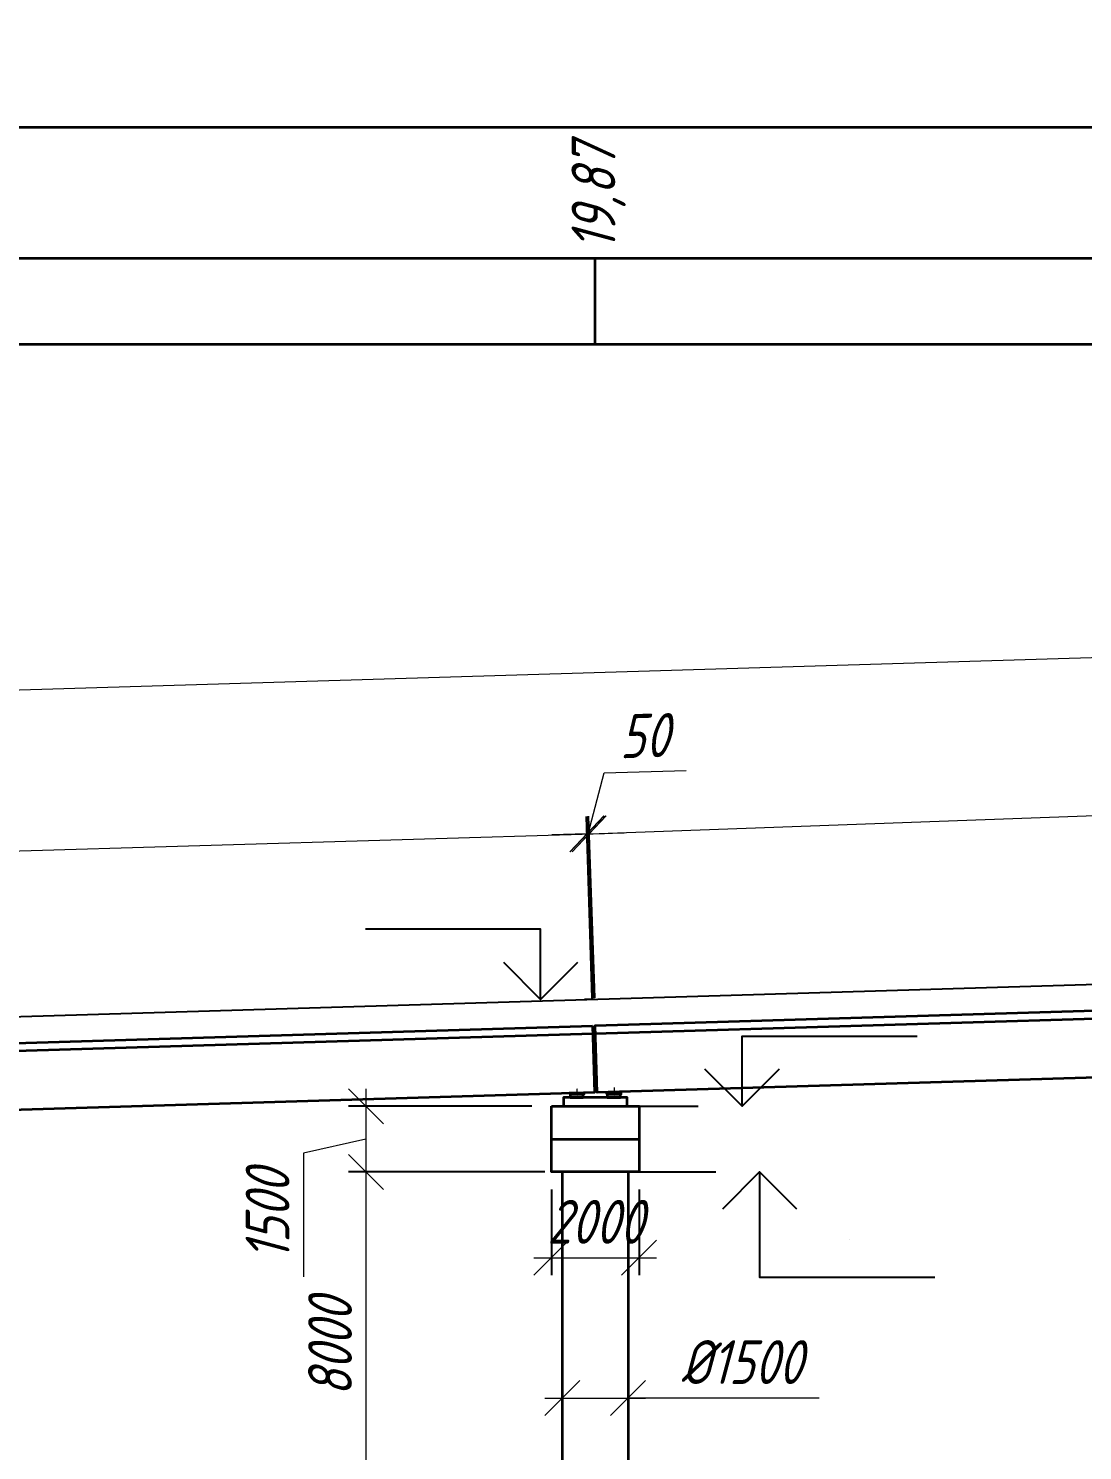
# Model space of a CAD drawing. Header units: millimetres. Extents: x 265754 to 14267433, y -6145605 to 2433772.
# Drawn here: x 6823598 to 6847664, y 9567 to 42037 of the extents above; entities that cross this region are included whole.
import ezdxf
from ezdxf import colors
from ezdxf.entities.mleader import LeaderData, LeaderLine
from ezdxf.enums import TextEntityAlignment as Align
from ezdxf.math import Vec2, Vec3

# ---------------------------------------------------------------- set-up
doc = ezdxf.new("R2018")
doc.units = ezdxf.units.MM
doc.linetypes.add('осевая', pattern=[2, 1.25, -0.25, 0.25, -0.25])
for name, color, linetype, lineweight in [('1-Бетон', 106, 'Continuous', 35), ('1-Примечания', 4, 'Continuous', 25), ('1-Размеры', 1, 'Continuous', 25), ('1-Текст_3', 250, 'Continuous', 25), ('ИС_TXT', 4, 'Continuous', 18), ('ИС_Выноски', 3, 'Continuous', 18), ('ИС_Ось', 3, 'осевая', 18), ('ИС_Размер', 3, 'Continuous', 18), ('ИС_ТаБл', 5, 'Continuous', 35)]:
    doc.layers.add(name, color=color, linetype=linetype, lineweight=lineweight)
doc.layers.add('Красный профиль', color=1, linetype='Continuous')
doc.styles.add('0', font='isocpeur.ttf', dxfattribs={"width": 0.8, "oblique": 15})
doc.styles.add('ISOCPEUR', font='isocpeur.ttf', dxfattribs={"width": 0.8, "oblique": 15, "height": 2.5})
doc.styles.get("Standard").update_dxf_attribs({"font": 'arial.ttf'})
doc.dimstyles.new('М400нов', dxfattribs={"dimscale": 400, "dimtxt": 2.5, "dimasz": 2, "dimexe": 1, "dimexo": 1, "dimgap": 0.8, "dimtad": 1, "dimdec": 0, "dimzin": 0, "dimdsep": 46, "dimtxsty": '0', "dimblk": 'OBLIQUE', "dimcen": 0.09, "dimdle": 1, "dimclrd": 256, "dimclre": 256, "dimclrt": 256, "dimadec": 4, "dimazin": 0, "dimtfac": 1, "dimtdec": 0, "dimtmove": 1, "dimatfit": 2, "dimfxl": 1, "dimtolj": 1, "dimtzin": 0, "dimlwd": -1, "dimarcsym": 0})

# ---------------------------------------------------------------- blocks, each defined once
blk = doc.blocks.new('_None')
blk = doc.blocks.new('33')
at = {"layer": '1-Бетон'}
for points in [[(33000, 1530), (33000, 0), (0, 0), (0, 1530), (33000, 1530)], [(0, 1350), (33000, 1350)]]:
    blk.add_lwpolyline(points, dxfattribs=at)
at = {"layer": 'ИС_Ось'}
for points in [[(400, -108), (400, 108)], [(32600, -108), (32600, 108)]]:
    blk.add_lwpolyline(points, dxfattribs=at)
blk = doc.blocks.new('_OBLIQUE')
at = {"color": 0, "linetype": 'ByBlock', "lineweight": -2}
blk.add_line((0.5, 0.5), (-0.5, -0.5), dxfattribs=at)
blk = doc.blocks.new('*D926')
at = {"layer": 'Defpoints', "color": 0, "linetype": 'Continuous', "transparency": 16777216}
for p in [(6929942, 30143), (6930166, 22692), (6775855, 18046)]:
    blk.add_point(p, dxfattribs=at)
at = {"layer": 'ИС_Размер', "lineweight": -2, "transparency": 16777216}
for p, q in [((6930154, 23092), (6929930, 30543)), ((6775843, 18446), (6775619, 25898))]:
    blk.add_line(p, q, dxfattribs=at)
at = {"layer": 'ИС_Размер', "transparency": 16777216}
blk.add_line((6775231, 25486), (6930342, 30155), dxfattribs=at)
at = {"layer": 'ИС_Размер', "linetype": 'Continuous', "transparency": 16777216, "xscale": 800, "yscale": 800, "zscale": 800}
for p, rotation in [((6929942, 30143), 1.724269677828712), ((6775631, 25498), 181.7242696778287)]:
    blk.add_blockref('_OBLIQUE', p, dxfattribs=dict(at, rotation=rotation))
at = {"layer": 'ИС_Размер', "linetype": 'Continuous', "transparency": 16777216, "insert": (6852762, 28640), "char_height": 1000, "attachment_point": 5, "rotation": 1.7243, "style": '0'}
blk.add_mtext('\\A1;154400', dxfattribs=at)
blk = doc.blocks.new('*D901')
at = {"layer": 'Defpoints', "color": 0, "linetype": 'Continuous', "transparency": 16777216}
for p in [(6836353, 23647), (6836478, 19499), (6803493, 18509)]:
    blk.add_point(p, dxfattribs=at)
at = {"layer": 'ИС_Размер', "lineweight": -2, "transparency": 16777216}
for p, q in [((6836466, 19899), (6836341, 24047)), ((6803481, 18909), (6803356, 23057))]:
    blk.add_line(p, q, dxfattribs=at)
at = {"layer": 'ИС_Размер', "transparency": 16777216}
blk.add_line((6802968, 22645), (6836753, 23659), dxfattribs=at)
at = {"layer": 'ИС_Размер', "linetype": 'Continuous', "transparency": 16777216, "xscale": 800, "yscale": 800, "zscale": 800}
for p, rotation in [((6836353, 23647), 1.718358011817151), ((6803368, 22657), 181.7183580118171)]:
    blk.add_blockref('_OBLIQUE', p, dxfattribs=dict(at, rotation=rotation))
at = {"layer": 'ИС_Размер', "linetype": 'Continuous', "transparency": 16777216, "insert": (6819836, 23972), "char_height": 1000, "attachment_point": 5, "rotation": 1.7184, "style": '0'}
blk.add_mtext('\\A1;33000', dxfattribs=at)
blk = doc.blocks.new('*D902')
at = {"layer": 'Defpoints', "color": 0, "linetype": 'Continuous', "transparency": 16777216}
for p in [(6836398, 23649), (6836478, 19499), (6836526, 19500)]:
    blk.add_point(p, dxfattribs=at)
at = {"layer": 'ИС_Размер', "transparency": 16777216}
for p, q in [((6836374, 23648), (6836745, 25040)), ((6836745, 25040), (6838612, 25098)), ((6836349, 23647), (6835550, 23623)), ((6836349, 23647), (6836398, 23649)), ((6836349, 23647), (6836398, 23649)), ((6836398, 23649), (6837197, 23674))]:
    blk.add_line(p, q, dxfattribs=at)
at = {"layer": 'ИС_Размер', "lineweight": -2, "transparency": 16777216}
for p, q in [((6836466, 19899), (6836337, 24047)), ((6836514, 19900), (6836385, 24049))]:
    blk.add_line(p, q, dxfattribs=at)
at = {"layer": 'ИС_Размер', "linetype": 'Continuous', "transparency": 16777216, "xscale": 800, "yscale": 800, "zscale": 800}
for p, rotation in [((6836349, 23647), 1.775280618229331), ((6836398, 23649), 181.7752806182293)]:
    blk.add_blockref('_OBLIQUE', p, dxfattribs=dict(at, rotation=rotation))
at = {"layer": 'ИС_Размер', "linetype": 'Continuous', "transparency": 16777216, "insert": (6837653, 25889), "char_height": 1000, "attachment_point": 5, "rotation": 1.7753, "style": '0'}
blk.add_mtext('\\A1;50', dxfattribs=at)
blk = doc.blocks.new('*D906')
at = {"layer": 'Defpoints', "color": 0, "linetype": 'Continuous', "transparency": 16777216}
for p in [(6835788, 15928), (6831304, 7928), (6835338, 7928)]:
    blk.add_point(p, dxfattribs=at)
at = {"layer": 'ИС_Размер', "transparency": 16777216}
blk.add_line((6831304, 16328), (6831304, 7528), dxfattribs=at)
at = {"layer": 'ИС_Размер', "lineweight": -2, "transparency": 16777216}
for p, q in [((6835388, 15928), (6830904, 15928)), ((6834938, 7928), (6830904, 7928))]:
    blk.add_line(p, q, dxfattribs=at)
at = {"layer": 'ИС_Размер', "linetype": 'Continuous', "transparency": 16777216, "xscale": 800, "yscale": 800, "zscale": 800}
for p, rotation in [((6831304, 15928), 90), ((6831304, 7928), 270)]:
    blk.add_blockref('_OBLIQUE', p, dxfattribs=dict(at, rotation=rotation))
at = {"layer": 'ИС_Размер', "linetype": 'Continuous', "transparency": 16777216, "insert": (6830484, 11928), "char_height": 1000, "attachment_point": 5, "rotation": 90, "style": '0'}
blk.add_mtext('\\A1;8000', dxfattribs=at)
blk = doc.blocks.new('*D911')
at = {"layer": 'Defpoints', "color": 0, "linetype": 'Continuous', "transparency": 16777216}
for p in [(6869376, 24835), (6869525, 20691), (6836547, 19505)]:
    blk.add_point(p, dxfattribs=at)
at = {"layer": 'ИС_Размер', "lineweight": -2, "transparency": 16777216}
for p, q in [((6869511, 21091), (6869362, 25235)), ((6836532, 19905), (6836383, 24049))]:
    blk.add_line(p, q, dxfattribs=at)
at = {"layer": 'ИС_Размер', "transparency": 16777216}
blk.add_line((6835998, 23635), (6869776, 24849), dxfattribs=at)
at = {"layer": 'ИС_Размер', "linetype": 'Continuous', "transparency": 16777216, "xscale": 800, "yscale": 800, "zscale": 800}
for p, rotation in [((6869376, 24835), 2.059747963360361), ((6836398, 23649), 182.0597479633603)]:
    blk.add_blockref('_OBLIQUE', p, dxfattribs=dict(at, rotation=rotation))
at = {"layer": 'ИС_Размер', "linetype": 'Continuous', "transparency": 16777216, "insert": (6852858, 25061), "char_height": 1000, "attachment_point": 5, "rotation": 2.0597, "style": '0'}
blk.add_mtext('\\A1;33000', dxfattribs=at)
blk = doc.blocks.new('*D915')
at = {"layer": 'Defpoints', "color": 0, "linetype": 'Continuous', "transparency": 16777216}
for p in [(6837288, 10767), (6835788, 9985, 5778), (6837288, 9927, 5778)]:
    blk.add_point(p, dxfattribs=at)
at = {"layer": 'ИС_Размер', "lineweight": -2, "transparency": 16777216}
for p, q in [((6835788, 10385), (6835788, 11167)), ((6837288, 10327), (6837288, 11167))]:
    blk.add_line(p, q, dxfattribs=at)
at = {"layer": 'ИС_Размер', "transparency": 16777216}
for p, q in [((6835388, 10767), (6837688, 10767)), ((6841653, 10767), (6837288, 10767))]:
    blk.add_line(p, q, dxfattribs=at)
at = {"layer": 'ИС_Размер', "linetype": 'Continuous', "transparency": 16777216, "xscale": 800, "yscale": 800, "zscale": 800, "rotation": 180}
blk.add_blockref('_OBLIQUE', (6835788, 10767), dxfattribs=at)
at = {"layer": 'ИС_Размер', "linetype": 'Continuous', "transparency": 16777216, "xscale": 800, "yscale": 800, "zscale": 800}
blk.add_blockref('_OBLIQUE', (6837288, 10767), dxfattribs=at)
at = {"layer": 'ИС_Размер', "linetype": 'Continuous', "transparency": 16777216, "insert": (6839879, 11587), "char_height": 1000, "attachment_point": 5, "style": '0'}
blk.add_mtext('\\A1;%%C1500', dxfattribs=at)
blk = doc.blocks.new('*U869')
at = {"layer": '1-Примечания', "linetype": 'Continuous'}
blk.add_line((0, 0), (3.5, 0), dxfattribs=at)
for points in [[(6, 0), (6, 4), (16, 4)], [(8.121, 2.121), (6, 0), (3.879, 2.121)]]:
    blk.add_lwpolyline(points, dxfattribs=at)
at = {"layer": '1-Текст_3', "lineweight": 30, "oblique": 15, "width": 0.8, "flags": 104}
blk.add_attdef('ВЫСОТА', text='', height=3, dxfattribs=at).set_placement((11.127, 6.167), align=Align.MIDDLE_CENTER)
blk.add_attdef('ПРИМЕЧАНИЕ', text='', height=3, dxfattribs=at).set_placement((11, 3.25), align=Align.TOP_CENTER)
blk = doc.blocks.new('*U870')
at = {"layer": '1-Примечания', "linetype": 'Continuous'}
blk.add_line((0, 0), (4.5, 0), dxfattribs=at)
for points in [[(9.121, -2.121), (7, 0), (4.879, -2.121)], [(7, 0), (7, -6), (17, -6)]]:
    blk.add_lwpolyline(points, dxfattribs=at)
at = {"layer": '1-Текст_3', "lineweight": 30, "oblique": 15, "width": 0.8, "flags": 104}
blk.add_attdef('ВЫСОТА', text='', height=3, dxfattribs=at).set_placement((12.127, -3.833), align=Align.MIDDLE_CENTER)
blk.add_attdef('ПРИМЕЧАНИЕ', text='', height=3, dxfattribs=at).set_placement((12, -6.75), align=Align.TOP_CENTER)
blk = doc.blocks.new('*D896')
at = {"layer": 'Defpoints', "color": 0, "linetype": 'Continuous', "transparency": 16777216}
for p in [(6835488, 17428), (6831304, 15928), (6835788, 15928)]:
    blk.add_point(p, dxfattribs=at)
at = {"layer": 'ИС_Размер', "transparency": 16777216}
for p, q in [((6831304, 17828), (6831304, 15528)), ((6831304, 16678), (6829877, 16358)), ((6829877, 16358), (6829877, 13530))]:
    blk.add_line(p, q, dxfattribs=at)
at = {"layer": 'ИС_Размер', "lineweight": -2, "transparency": 16777216}
for p, q in [((6835088, 17428), (6830904, 17428)), ((6835388, 15928), (6830904, 15928))]:
    blk.add_line(p, q, dxfattribs=at)
at = {"layer": 'ИС_Размер', "linetype": 'Continuous', "transparency": 16777216, "xscale": 800, "yscale": 800, "zscale": 800}
for p, rotation in [((6831304, 17428), 90), ((6831304, 15928), 270)]:
    blk.add_blockref('_OBLIQUE', p, dxfattribs=dict(at, rotation=rotation))
at = {"layer": 'ИС_Размер', "linetype": 'Continuous', "transparency": 16777216, "insert": (6829057, 14944), "char_height": 1000, "attachment_point": 5, "rotation": 90, "style": '0'}
blk.add_mtext('\\A1;1500', dxfattribs=at)
blk = doc.blocks.new('*U857')
at = {"layer": '1-Примечания', "linetype": 'Continuous'}
blk.add_line((0, 0), (0.5, 0), dxfattribs=at)
for points in [[(3, 0), (3, 4), (13, 4)], [(5.121, 2.121), (3, 0), (0.879, 2.121)]]:
    blk.add_lwpolyline(points, dxfattribs=at)
at = {"layer": '1-Текст_3', "lineweight": 30, "oblique": 15, "width": 0.8, "flags": 104}
blk.add_attdef('ВЫСОТА', text='', height=3, dxfattribs=at).set_placement((8.127, 6.167), align=Align.MIDDLE_CENTER)
blk.add_attdef('ПРИМЕЧАНИЕ', text='', height=3, dxfattribs=at).set_placement((8, 3.25), align=Align.TOP_CENTER)
blk = doc.blocks.new('*D1282')
at = {"layer": 'Defpoints', "color": 0, "linetype": 'Continuous', "transparency": 16777216}
for p in [(6835538, 15928), (6837538, 15928), (6837538, 13970)]:
    blk.add_point(p, dxfattribs=at)
at = {"layer": 'ИС_Размер', "lineweight": -2, "transparency": 16777216}
for p, q in [((6835538, 15528), (6835538, 13570)), ((6837538, 15528), (6837538, 13570))]:
    blk.add_line(p, q, dxfattribs=at)
at = {"layer": 'ИС_Размер', "transparency": 16777216}
blk.add_line((6835138, 13970), (6837938, 13970), dxfattribs=at)
at = {"layer": 'ИС_Размер', "linetype": 'Continuous', "transparency": 16777216, "xscale": 800, "yscale": 800, "zscale": 800, "rotation": 180}
blk.add_blockref('_OBLIQUE', (6835538, 13970), dxfattribs=at)
at = {"layer": 'ИС_Размер', "linetype": 'Continuous', "transparency": 16777216, "xscale": 800, "yscale": 800, "zscale": 800}
blk.add_blockref('_OBLIQUE', (6837538, 13970), dxfattribs=at)
at = {"layer": 'ИС_Размер', "linetype": 'Continuous', "transparency": 16777216, "insert": (6836538, 14790), "char_height": 1000, "attachment_point": 5, "style": '0'}
blk.add_mtext('\\A1;2000', dxfattribs=at)
blk = doc.blocks.new('мост план кальмиус')
at = {"layer": 'ИС_Выноски'}
ml = blk.add_multileader_mtext('Standard', dxfattribs=at)
ml.set_content('Ось опоры ОП3 \\PПК 70+38,14', color=256, style='ISOCPEUR')
ml.set_leader_properties(color=256, linetype='ByLayer')
ml.set_arrow_properties(name='NONE')
ml.build(insert=Vec2(0, 0))
ml.multileader.update_dxf_attribs({"text_left_attachment_type": 6, "text_right_attachment_type": 6, "dogleg_length": 0.36, "arrow_head_size": 600, "scale": 200})
ctx = ml.context
ctx.base_point, ctx.scale, ctx.char_height, ctx.arrow_head_size, ctx.landing_gap_size, ctx.plane_origin, ctx.plane_x_axis, ctx.plane_y_axis = Vec3(-16526.7, -29664.4), 200, 1200, 600, 125, Vec3(-9531, -10788.8), Vec3(0, 1), Vec3(-1, 0)
ctx.left_attachment, ctx.right_attachment, ctx.text_align_type = 6, 6, 1
notes = []
notes.append((ctx, [(1, (1, 1, 0), (-16526.7, -19970.3), (0, -1), 161, [(1, [(-16526.7, -17624.6)], 0, [])])]))
ctx.mtext.insert, ctx.mtext.text_direction, ctx.mtext.rotation, ctx.mtext.width, ctx.mtext.alignment, ctx.mtext.flow_direction = Vec3(-17966.7, -24897.9), Vec3(0, 1), 1.5707963, 11378.466, 2, 5
for ctx, leaders in notes:
    for number, flags, end, landing, length, lines in leaders:
        leader = LeaderData()
        leader.index, (leader.has_last_leader_line, leader.has_dogleg_vector, leader.attachment_direction) = number, flags
        leader.last_leader_point, leader.dogleg_vector, leader.dogleg_length = Vec3(end), Vec3(landing), length
        for number, points, colour, breaks in lines:
            line = LeaderLine()
            line.index, line.vertices, line.color, line.breaks = number, Vec3.list(points), colors.encode_raw_color(colour), breaks
            leader.lines.append(line)
        ctx.leaders.append(leader)

msp = doc.modelspace()

# ---------------------------------------------------------------- linework, layer by layer
at = {"layer": '1-Бетон'}
for points in [[(6835814.1493, 17428.2097), (6837264.1155, 17428.2097), (6837264.1285, 17628.7278), (6835814.1364, 17628.7278)], [(6835943.839, 17706.7278), (6836283.839, 17706.7278), (6836283.839, 17726.7278), (6835943.839, 17726.7278)], [(6835963.839, 17628.7278), (6836263.839, 17628.7278), (6836263.839, 17706.7278), (6835963.839, 17706.7278)], [(6836793.8648, 17706.7284), (6837133.8648, 17706.7284), (6837133.8648, 17726.7284), (6836793.8648, 17726.7284)], [(6836813.8648, 17628.7284), (6837113.8648, 17628.7284), (6837113.8648, 17706.7284), (6836813.8648, 17706.7284)], [(6835538.2559, 17428.2097), (6837538.322, 17428.2097), (6837538.322, 15928.2097), (6835538.2559, 15928.2097)]]:
    msp.add_lwpolyline(points, close=True, dxfattribs=at)
for points in [[(6835538.2559, 16678.2097), (6837538.322, 16678.2097)], [(6837288.289, 15928.2097), (6837287.9344, 7928.2097), (6835787.9344, 7928.2097), (6835788.289, 15928.2097)]]:
    msp.add_lwpolyline(points, dxfattribs=at)
at = {"layer": 'ИС_ТаБл'}
for p, q in [((6766243.5233, 39781.6513), (6930166.0922, 39781.6513)), ((6766243.5233, 34827.2436), (6930166.0922, 34827.2436))]:
    msp.add_line(p, q, dxfattribs=at)
at = {"layer": 'ИС_ТаБл', "ltscale": 1000}
msp.add_line((6930166.0922, 36781.6513), (6766243.5233, 36781.6513), dxfattribs=at)
at = {"layer": 'ИС_ТаБл'}
msp.add_lwpolyline([(6836538.7107, 34827.2436), (6836538.7107, 36781.6513)], dxfattribs=at)
at = {"layer": 'Красный профиль', "linetype": 'Continuous', "flags": 128}
msp.add_lwpolyline([(6761841.5182, 17630.0566), (6917436.7226, 22297.9127)], dxfattribs=at)

# ---------------------------------------------------------------- block references
at = {"linetype": 'Continuous'}
for p, rotation in [((6836580.5457, 17740.7126), 1.718358011817057), ((6803539.7432, 16749.1676), 1.718358011816822)]:
    msp.add_blockref('33', p, dxfattribs=dict(at, rotation=rotation))
at = {"layer": '1-Бетон'}
msp.add_blockref('мост план кальмиус', (6853073.53, -668947.9294), dxfattribs=at)
at = {"layer": '1-Размеры', "transparency": 33554687}
ref = msp.add_blockref('*U857', (6836491.5085, 19869.5563), dxfattribs=dict(at, xscale=-399.9999999999999, yscale=399.9999999999999, zscale=399.9999999999999, rotation=359.999718071565))
lines = msp.add_mtext('\\W0.8000;19.87', dxfattribs={"layer": '1-Текст_3', "insert": (6833240.862, 22336.5045), "char_height": 2.5, "attachment_point": 1, "rotation": 359.99971807, "bg_fill": 3, "box_fill_scale": 1, "bg_fill_color": 256, "bg_fill_transparency": 0})
ref.add_attrib('ВЫСОТА', '', (6833240.862, 22336.5045)).embed_mtext(lines)
lines = msp.add_mtext('\\W0.8000;', dxfattribs={"layer": '1-Текст_3', "insert": (6833291.5149, 21169.572), "char_height": 2.5, "attachment_point": 1, "rotation": 359.99971807, "bg_fill": 3, "box_fill_scale": 1, "bg_fill_color": 256, "bg_fill_transparency": 0})
ref.add_attrib('ПРИМЕЧАНИЕ', '', (6833291.5149, 21169.572)).embed_mtext(lines)
ref = msp.add_blockref('*U869', (6837489.0807, 17428.2095), dxfattribs=dict(at, xscale=399.9999999999998, yscale=399.9999999999998, zscale=399.9999999999998, rotation=0.0002819284350356197))
lines = msp.add_mtext('\\W0.8000;17.43', dxfattribs={"layer": '1-Текст_3', "insert": (6841939.7272, 19895.1635), "char_height": 2.5, "attachment_point": 1, "rotation": 0.00028193, "bg_fill": 3, "box_fill_scale": 1, "bg_fill_color": 256, "bg_fill_transparency": 0})
ref.add_attrib('ВЫСОТА', '', (6841939.7272, 19895.1635)).embed_mtext(lines)
lines = msp.add_mtext('\\W0.8000;', dxfattribs={"layer": '1-Текст_3', "insert": (6841889.0743, 18728.2311), "char_height": 2.5, "attachment_point": 1, "rotation": 0.00028193, "bg_fill": 3, "box_fill_scale": 1, "bg_fill_color": 256, "bg_fill_transparency": 0})
ref.add_attrib('ПРИМЕЧАНИЕ', '', (6841889.0743, 18728.2311)).embed_mtext(lines)
ref = msp.add_blockref('*U870', (6837489.0807, 15928.2229), dxfattribs=dict(at, xscale=399.9999999999998, yscale=399.9999999999998, zscale=399.9999999999998, rotation=0.0002819284350356197))
lines = msp.add_mtext('\\W0.8000;15.93', dxfattribs={"layer": '1-Текст_3', "insert": (6842339.7469, 14395.1789), "char_height": 2.5, "attachment_point": 1, "rotation": 0.00028193, "bg_fill": 3, "box_fill_scale": 1, "bg_fill_color": 256, "bg_fill_transparency": 0})
ref.add_attrib('ВЫСОТА', '', (6842339.7469, 14395.1789)).embed_mtext(lines)
lines = msp.add_mtext('\\W0.8000;', dxfattribs={"layer": '1-Текст_3', "insert": (6842289.0939, 13228.2465), "char_height": 2.5, "attachment_point": 1, "rotation": 0.00028193, "bg_fill": 3, "box_fill_scale": 1, "bg_fill_color": 256, "bg_fill_transparency": 0})
ref.add_attrib('ПРИМЕЧАНИЕ', '', (6842289.0939, 13228.2465)).embed_mtext(lines)

# ---------------------------------------------------------------- texts
at = {"layer": 'ИС_TXT', "ltscale": 1000, "style": '0', "oblique": 15, "width": 0.8}
msp.add_text('19,87', height=1000, rotation=90, dxfattribs=at).set_placement((6836998.2061, 36970.4832, 0))

# ---------------------------------------------------------------- dimensions: what is measured, and where the dimension line sits
at = {"layer": 'ИС_Размер', "linetype": 'Continuous'}
for p1, p2, distance, override, picture, middle in [((6775855.0211, 18046.4611), (6930166.0948, 22691.7292), 7454.9574, {"dimrnd": 200}, '*D926', (6852761.5675, 28640.3057)), ((6836477.9198, 19498.823), (6836526.3765, 19500.3249), 4150.5978, {"dimrnd": 10}, '*D902', (6837039.0573, 25869.8626))]:
    dim = msp.add_aligned_dim(p1=p1, p2=p2, distance=distance, dimstyle='М400нов', override=override, dxfattribs=at)
    dim.commit()
    dim.dimension.update_dxf_attribs({"geometry": picture, "text_midpoint": middle})
for p1, p2, distance, picture, middle in [((6836546.819, 19505.2741), (6869525.4974, 20691.3482), 4146.3354, '*D911', (6852857.66, 25061.4378)), ((6803492.7598, 18509.2682), (6836477.9198, 19498.823), 4149.9951, '*D901', (6819836.307, 23971.8057))]:
    dim = msp.add_aligned_dim(p1=p1, p2=p2, distance=distance, dimstyle='М400нов', dxfattribs=at)
    dim.commit()
    dim.dimension.update_dxf_attribs({"geometry": picture, "text_midpoint": middle})
dim = msp.add_linear_dim(base=(6831304.1796, 15928.2097), p1=(6835488.289, 17428.2097), p2=(6835788.289, 15928.2097), angle=90, dimstyle='М400нов', dxfattribs=at)
dim.commit()
dim.dimension.update_dxf_attribs({"geometry": '*D896', "text_midpoint": (6829877.1218, 16037.5988), "dimtype": 160})
dim = msp.add_linear_dim(base=(6831304.1796, 7928.2271), p1=(6835788.289, 15928.2097), p2=(6835337.9344, 7928.2271), angle=90, dimstyle='М400нов', dxfattribs=at)
dim.commit()
dim.dimension.update_dxf_attribs({"geometry": '*D906', "text_midpoint": (6830484.1796, 11928.2184)})
dim = msp.add_linear_dim(base=(6837538.322, 13970.4632), p1=(6835538.2559, 15928.2097), p2=(6837538.322, 15928.2231), dimstyle='М400нов', dxfattribs=at)
dim.commit()
dim.dimension.update_dxf_attribs({"geometry": '*D1282', "text_midpoint": (6836538.289, 13970.4632), "dimtype": 160})
dim = msp.add_linear_dim(base=(6837288.0587, 10766.9015, -5778.159), p1=(6835788.0613, 9984.5846), p2=(6837288.0587, 9927.3544), text='%%C<>', dimstyle='М400нов', dxfattribs=at)
dim.commit()
dim.dimension.update_dxf_attribs({"geometry": '*D915', "text_midpoint": (6839878.71, 10766.9015, -5778.159), "dimtype": 160})

# ---------------------------------------------------------------- leaders
at = {"layer": 'ИС_Выноски'}
ml = msp.add_multileader_mtext('Standard', dxfattribs=at)
ml.set_content('Ось опоры ОП3 \\PПК 70+38,14', color=256, style='ISOCPEUR')
ml.set_leader_properties(color=256, linetype='ByLayer')
ml.set_arrow_properties(name='NONE')
ml.build(insert=Vec2(0, 0))
ml.multileader.update_dxf_attribs({"text_left_attachment_type": 6, "text_right_attachment_type": 6, "dogleg_length": 0.36, "arrow_head_size": 600, "scale": 200})
ctx = ml.context
ctx.base_point, ctx.scale, ctx.char_height, ctx.arrow_head_size, ctx.landing_gap_size, ctx.plane_origin, ctx.plane_x_axis, ctx.plane_y_axis = Vec3(6836546.8121, -499969.3062), 200, 1200, 600, 125, Vec3(6843542.4886, -481093.6925), Vec3(0, 1), Vec3(-1, 0)
ctx.left_attachment, ctx.right_attachment, ctx.text_align_type = 6, 6, 1
notes = []
notes.append((ctx, [(1, (1, 1, 0), (6836546.8121, -490275.1864), (0, -1), 161.0417, [(1, [(6836546.8121, -487929.5309)], 0, [])])]))
ctx.mtext.insert, ctx.mtext.text_direction, ctx.mtext.rotation, ctx.mtext.width, ctx.mtext.alignment, ctx.mtext.flow_direction = Vec3(6835106.8121, -495202.7671), Vec3(0, 1), 1.5707963268, 11378.466284, 2, 5
ml = msp.add_multileader_mtext('Standard', dxfattribs=at)
ml.set_content('Ось опоры ОП3 \\PПК 70+38,14', color=256, style='ISOCPEUR')
ml.set_leader_properties(color=256, linetype='ByLayer')
ml.set_arrow_properties(name='NONE')
ml.build(insert=Vec2(0, 0))
ml.multileader.update_dxf_attribs({"text_left_attachment_type": 6, "text_right_attachment_type": 6, "dogleg_length": 0.36, "arrow_head_size": 600, "scale": 200})
ctx = ml.context
ctx.base_point, ctx.scale, ctx.char_height, ctx.arrow_head_size, ctx.landing_gap_size, ctx.plane_origin, ctx.plane_x_axis, ctx.plane_y_axis = Vec3(6836546.8121, -625793.8358), 200, 1200, 600, 125, Vec3(6843542.4886, -606918.2222), Vec3(0, 1), Vec3(-1, 0)
ctx.left_attachment, ctx.right_attachment, ctx.text_align_type = 6, 6, 1
notes.append((ctx, [(1, (1, 1, 0), (6836546.8121, -616099.7161), (0, -1), 161.0417, [(1, [(6836546.8121, -613754.0606)], 0, [])])]))
ctx.mtext.insert, ctx.mtext.text_direction, ctx.mtext.rotation, ctx.mtext.width, ctx.mtext.alignment, ctx.mtext.flow_direction = Vec3(6835106.8121, -621027.2968), Vec3(0, 1), 1.5707963268, 11378.466284, 2, 5
for ctx, leaders in notes:
    for number, flags, end, landing, length, lines in leaders:
        leader = LeaderData()
        leader.index, (leader.has_last_leader_line, leader.has_dogleg_vector, leader.attachment_direction) = number, flags
        leader.last_leader_point, leader.dogleg_vector, leader.dogleg_length = Vec3(end), Vec3(landing), length
        for number, points, colour, breaks in lines:
            line = LeaderLine()
            line.index, line.vertices, line.color, line.breaks = number, Vec3.list(points), colors.encode_raw_color(colour), breaks
            leader.lines.append(line)
        ctx.leaders.append(leader)

doc.saveas('drawing.dxf')
